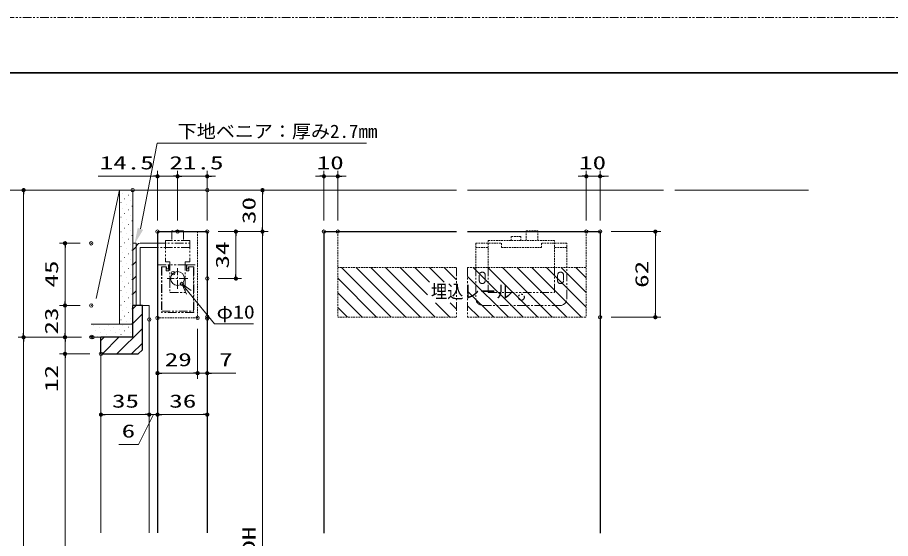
# Model space of a CAD drawing. Units: millimetres, scale not verified. Extents: x -1306 to 1306, y -607 to 607.
# Drawn here: x -873 to -241, y 217 to 594 of the extents above; entities that cross this region are included whole.
import ezdxf
from ezdxf.enums import TextEntityAlignment as Align

# ---------------------------------------------------------------- set-up
doc = ezdxf.new("R2010")
doc.units = ezdxf.units.MM
doc.header["$LTSCALE"] = 5
doc.header["$PDMODE"] = 32
doc.header["$PDSIZE"] = 2.5
for name, pattern in [('USER1', [2.5, 1.25, -0.25, 0.25, -0.25, 0.25, -0.25]), ('USER2', [0.375, 0.25, -0.125]), ('USER3', [2, 1.25, -0.25, 0.25, -0.25])]:
    doc.linetypes.add(name, pattern=pattern)
for name, color, linetype, lineweight in [('0-1_線(黄)', 2, 'Continuous', 15), ('0-3_陰線', 1, 'USER1', 9), ('0-B_点線(水)', 4, 'USER2', 9), ('0-C_中心線', 3, 'USER3', 9), ('0-D_線(白)', 7, 'Continuous', 30), ('1-0_線(水)', 4, 'Continuous', 9), ('1-1_寸法線', 3, 'Continuous', 13), ('1-2_ハッチング', 6, 'Continuous', 9), ('1-4_DEFPOINTS', 7, 'Continuous', 5), ('1-5_0', 3, 'Continuous', 25), ('1-8_図面枠', 7, 'Continuous', 35)]:
    doc.layers.add(name, color=color, linetype=linetype, lineweight=lineweight)
doc.styles.add('ＭＳ ゴシック', font='')
doc.styles.get('ＭＳ ゴシック').set_extended_font_data('MS Gothic')

# ---------------------------------------------------------------- blocks, each defined once
blk = doc.blocks.new('_DOT')
at = {"layer": '1-5_0'}
blk.add_line((-2.5, 0), (-5, 0), dxfattribs=at)
for points in [[(0, 0), (-2.5, 0), (-2.48, 0.313)], [(0, 0), (-2.48, -0.313), (-2.5, 0)], [(0, 0), (-2.48, 0.313), (-2.421, 0.622)], [(0, 0), (-2.421, -0.622), (-2.48, -0.313)], [(0, 0), (-2.421, 0.622), (-2.324, 0.92)], [(0, 0), (-2.324, -0.92), (-2.421, -0.622)], [(0, 0), (-2.324, 0.92), (-2.191, 1.204)], [(0, 0), (-2.191, -1.204), (-2.324, -0.92)], [(0, 0), (-2.191, 1.204), (-2.023, 1.469)], [(0, 0), (-2.023, -1.469), (-2.191, -1.204)], [(0, 0), (-2.023, 1.469), (-1.822, 1.711)], [(0, 0), (-1.822, -1.711), (-2.023, -1.469)], [(0, 0), (-1.822, 1.711), (-1.594, 1.926)], [(0, 0), (-1.594, -1.926), (-1.822, -1.711)], [(0, 0), (-1.594, 1.926), (-1.34, 2.111)], [(0, 0), (-1.34, -2.111), (-1.594, -1.926)], [(0, 0), (-1.34, 2.111), (-1.064, 2.262)], [(0, 0), (-1.064, -2.262), (-1.34, -2.111)], [(0, 0), (-1.064, 2.262), (-0.773, 2.378)], [(0, 0), (-0.773, -2.378), (-1.064, -2.262)], [(0, 0), (-0.773, 2.378), (-0.468, 2.456)], [(0, 0), (-0.468, -2.456), (-0.773, -2.378)], [(0, 0), (-0.468, 2.456), (-0.157, 2.495)], [(0, 0), (-0.157, -2.495), (-0.468, -2.456)], [(0, 0), (-0.157, 2.495), (0.157, 2.495)], [(0, 0), (0.157, -2.495), (-0.157, -2.495)], [(0, 0), (0.157, 2.495), (0.468, 2.456)], [(0, 0), (0.468, 2.456), (0.773, 2.378)], [(0, 0), (0.773, 2.378), (1.064, 2.262)], [(0, 0), (1.064, 2.262), (1.34, 2.111)], [(0, 0), (1.34, 2.111), (1.594, 1.926)], [(0, 0), (1.594, 1.926), (1.822, 1.711)], [(0, 0), (1.822, 1.711), (2.023, 1.469)], [(0, 0), (2.023, 1.469), (2.191, 1.204)], [(0, 0), (2.191, 1.204), (2.324, 0.92)], [(0, 0), (2.324, 0.92), (2.421, 0.622)], [(0, 0), (2.421, 0.622), (2.48, 0.313)], [(0, 0), (2.48, 0.313), (2.5, 0)], [(0, 0), (0.468, -2.456), (0.157, -2.495)], [(0, 0), (0.773, -2.378), (0.468, -2.456)], [(0, 0), (1.064, -2.262), (0.773, -2.378)], [(0, 0), (1.34, -2.111), (1.064, -2.262)], [(0, 0), (1.594, -1.926), (1.34, -2.111)], [(0, 0), (1.822, -1.711), (1.594, -1.926)], [(0, 0), (2.023, -1.469), (1.822, -1.711)], [(0, 0), (2.191, -1.204), (2.023, -1.469)], [(0, 0), (2.324, -0.92), (2.191, -1.204)], [(0, 0), (2.421, -0.622), (2.324, -0.92)], [(0, 0), (2.48, -0.313), (2.421, -0.622)], [(0, 0), (2.5, 0), (2.48, -0.313)]]:
    blk.add_solid(points, dxfattribs=at)
blk = doc.blocks.new('_Open30')
at = {"layer": '1-5_0', "lineweight": 9}
blk.add_line((0, 0), (-5, 0), dxfattribs=at)
blk.add_lwpolyline([(-5, 1.34), (0, 0), (-5, -1.34)], dxfattribs=at)

msp = doc.modelspace()

# ---------------------------------------------------------------- linework, layer by layer
at = {"layer": '0-1_線(黄)'}
for p, q in [((-1235.181, 469.007), (-555.218, 469.007)), ((-799.201, 469.007), (-816.201, 390.674)), ((-799.201, 469.007), (-799.201, 372.007)), ((-789.701, 469.007), (-789.701, 362.507)), ((-547.218, 469.007), (-405.218, 469.007)), ((-397.218, 469.007), (-300.409, 469.007)), ((-787.201, 430.507), (-789.701, 430.507)), ((-787.201, 385.507), (-787.201, 430.507)), ((-784.201, 430.507), (-771.701, 430.507)), ((-787.201, 385.507), (-787.201, 427.507)), ((-819.701, 372.007), (-789.701, 372.007)), ((-819.701, 362.507), (-789.701, 362.507))]:
    msp.add_line(p, q, dxfattribs=at)
msp.add_lwpolyline([(-771.701, 427.507), (-784.201, 427.507), (-784.201, 385.507)], dxfattribs=at)
msp.add_arc((-784.201, 427.507), 3, 90, 180, dxfattribs=at)
at = {"layer": '0-3_陰線', "color": 4}
msp.add_line((387.036, 594), (-1292.964, 594), dxfattribs=at)
at = {"layer": '0-3_陰線'}
for p, q in [((-752.951, 439.507), (-752.951, 432.507)), ((-748.401, 432.507), (-748.401, 417.007)), ((-771.701, 415.007), (-763.801, 415.007)), ((-771.701, 376.507), (-771.701, 415.007)), ((-765.401, 413.507), (-768.701, 413.507)), ((-762.701, 417.007), (-766.001, 417.007)), ((-765.401, 413.507), (-765.401, 410.507)), ((-750.801, 415.007), (-763.601, 415.007)), ((-763.601, 415.007), (-763.601, 410.507)), ((-762.701, 417.007), (-762.701, 395.007)), ((-751.701, 417.007), (-751.701, 395.007)), ((-748.401, 417.007), (-751.701, 417.007)), ((-750.801, 410.507), (-750.801, 415.007)), ((-750.601, 415.007), (-742.701, 415.007)), ((-745.701, 413.507), (-749.001, 413.507)), ((-749.001, 410.507), (-749.001, 413.507)), ((-555.218, 413.007), (-555.218, 377.007)), ((-547.218, 413.007), (-547.218, 377.007)), ((-541.219, 413.007), (-541.219, 390.507)), ((-475.219, 390.507), (-475.219, 413.007)), ((-763.601, 410.507), (-765.401, 410.507)), ((-749.001, 410.507), (-750.801, 410.507)), ((-538.719, 407.507), (-538.719, 403.507)), ((-534.419, 407.507), (-534.419, 403.507)), ((-482.019, 407.507), (-482.019, 403.507)), ((-477.719, 407.507), (-477.719, 403.507)), ((-762.701, 395.007), (-751.701, 395.007)), ((-745.501, 380.507), (-768.901, 380.507)), ((-536.219, 385.507), (-480.219, 385.507))]:
    msp.add_line(p, q, dxfattribs=at)
for points in [[(-752.951, 439.507), (-761.451, 439.507), (-761.451, 432.507)], [(-771.701, 430.507), (-748.401, 430.507), (-748.401, 427.507), (-771.701, 427.507)], [(-748.401, 432.507), (-766.001, 432.507), (-766.001, 417.007)], [(-763.801, 415.007), (-763.801, 412.007), (-765.101, 412.007), (-765.101, 413.507), (-768.901, 413.507), (-768.901, 380.507)], [(-768.701, 413.507), (-768.701, 381.507), (-745.701, 381.507), (-745.701, 413.507)], [(-750.601, 415.007), (-750.601, 412.007), (-749.301, 412.007), (-749.301, 413.507), (-745.501, 413.507), (-745.501, 380.507)], [(-532.219, 413.007), (-532.219, 395.007), (-484.219, 395.007), (-484.219, 413.007)]]:
    msp.add_lwpolyline(points, dxfattribs=at)
msp.add_circle((-508.219, 391.507), 2.15, dxfattribs=at)
for centre, radius, start, end in [((-536.569, 407.507), 2.15, 0, 180), ((-479.869, 407.507), 2.15, 0, 180), ((-536.569, 403.507), 2.15, 180, 0), ((-479.869, 403.507), 2.15, 180, 0), ((-536.219, 390.507), 5, 180, 270), ((-480.219, 390.507), 5, 270, 0)]:
    msp.add_arc(centre, radius, start, end, dxfattribs=at)
at = {"layer": '0-B_点線(水)'}
for p, q in [((-641.217, 439.007), (-641.217, 377.007)), ((-504.719, 439.507), (-504.719, 432.507)), ((-461.219, 439.007), (-461.219, 377.007)), ((-541.219, 430.507), (-522.719, 430.507)), ((-541.219, 430.507), (-541.219, 413.007)), ((-532.219, 432.507), (-484.219, 432.507)), ((-532.219, 432.507), (-532.219, 413.007)), ((-522.719, 427.507), (-522.719, 430.507)), ((-508.519, 435.507), (-508.519, 432.507)), ((-475.219, 430.507), (-493.719, 430.507)), ((-493.719, 427.507), (-493.719, 430.507)), ((-484.219, 413.007), (-484.219, 432.507)), ((-475.219, 413.007), (-475.219, 430.507)), ((-541.219, 427.507), (-532.219, 427.507)), ((-522.719, 427.507), (-493.719, 427.507)), ((-475.219, 427.507), (-484.219, 427.507)), ((-641.217, 413.007), (-555.218, 413.007)), ((-547.218, 413.007), (-461.219, 413.007)), ((-641.217, 377.007), (-555.218, 377.007)), ((-547.218, 377.007), (-461.219, 377.007))]:
    msp.add_line(p, q, dxfattribs=at)
for points in [[(-742.701, 439.007), (-742.701, 376.507), (-771.701, 376.507)], [(-504.719, 439.507), (-496.219, 439.507), (-496.219, 432.507)], [(-508.519, 435.507), (-515.519, 435.507), (-515.519, 432.507)]]:
    msp.add_lwpolyline(points, dxfattribs=at)
at = {"layer": '0-C_中心線'}
for p, q in [((-757.201, 397.571), (-757.201, 412.442)), ((-749.765, 405.007), (-764.636, 405.007))]:
    msp.add_line(p, q, dxfattribs=at)
at = {"layer": '0-D_線(白)'}
for p, q in [((-771.701, 439.007), (-771.701, 220.93)), ((-651.217, 439.007), (-651.217, 352.149)), ((-651.217, 439.007), (-555.218, 439.007)), ((-651.217, 439.007), (-651.217, 220.692)), ((-547.218, 439.007), (-451.219, 439.007)), ((-451.219, 439.007), (-451.219, 220.692)), ((-782.701, 385.507), (-789.701, 385.507)), ((-789.701, 362.507), (-789.701, 385.507)), ((-784.201, 385.507), (-787.201, 385.507)), ((-782.701, 353.507), (-782.701, 385.507)), ((-812.701, 350.507), (-812.701, 362.507)), ((-789.701, 362.507), (-812.701, 362.507)), ((-812.701, 350.507), (-785.701, 350.507)), ((-785.701, 350.507), (-782.701, 353.507)), ((-651.217, 344.149), (-651.217, 220.692))]:
    msp.add_line(p, q, dxfattribs=at)
msp.add_lwpolyline([(-771.701, 439.007), (-735.701, 439.007), (-735.701, 220.93)], dxfattribs=at)
at = {"layer": '1-0_線(水)'}
for p, q in [((-782.701, 385.507), (-777.701, 385.507)), ((-777.701, 385.507), (-777.701, 220.93)), ((-812.701, 350.507), (-812.701, 220.93))]:
    msp.add_line(p, q, dxfattribs=at)
msp.add_circle((-757.201, 405.007), 5, dxfattribs=at)
at = {"layer": '1-1_寸法線'}
for p, q in [((-771.701, 447.007), (-771.701, 483.007)), ((-757.201, 447.007), (-757.201, 483.007)), ((-757.201, 447.007), (-757.201, 483.007)), ((-735.701, 447.007), (-735.701, 483.007)), ((-651.217, 447.007), (-651.217, 483.007)), ((-641.217, 447.007), (-641.217, 483.007)), ((-461.219, 447.007), (-461.219, 483.007)), ((-451.219, 447.007), (-451.219, 483.007)), ((-774.701, 479.007), (-814.748, 479.007)), ((-757.201, 479.007), (-771.701, 479.007)), ((-760.201, 479.007), (-763.201, 479.007)), ((-757.201, 479.007), (-735.701, 479.007)), ((-754.201, 479.007), (-751.201, 479.007)), ((-732.701, 479.007), (-729.701, 479.007)), ((-654.217, 479.007), (-657.217, 479.007)), ((-651.217, 479.007), (-641.217, 479.007)), ((-638.217, 479.007), (-635.217, 479.007)), ((-464.219, 479.007), (-467.219, 479.007)), ((-461.219, 479.007), (-451.219, 479.007)), ((-448.219, 479.007), (-445.219, 479.007)), ((-797.701, 469.007), (-872.701, 469.007)), ((-727.701, 469.007), (-691.701, 469.007)), ((-868.701, 466.007), (-868.701, 365.507)), ((-695.701, 442.007), (-695.701, 466.007)), ((-727.701, 439.007), (-691.701, 439.007)), ((-727.701, 439.007), (-691.701, 439.007)), ((-727.701, 439.007), (-710.951, 439.007)), ((-443.219, 439.007), (-407.219, 439.007)), ((-827.701, 430.507), (-842.701, 430.507)), ((-714.951, 408.007), (-714.951, 436.007)), ((-695.701, 436.007), (-695.701, -3.993)), ((-411.219, 436.007), (-411.219, 380.007)), ((-838.701, 388.507), (-838.701, 427.507)), ((-727.701, 405.007), (-710.951, 405.007)), ((-838.701, 388.507), (-838.701, 391.507)), ((-827.701, 385.507), (-842.701, 385.507)), ((-827.701, 385.507), (-842.701, 385.507)), ((-838.701, 385.507), (-838.701, 362.507)), ((-443.219, 377.007), (-407.219, 377.007)), ((-838.701, 365.507), (-838.701, 368.507)), ((-777.701, 367.392), (-777.701, 302.507)), ((-777.701, 367.392), (-777.701, 302.507)), ((-771.701, 368.507), (-771.701, 332.507)), ((-771.701, 368.507), (-771.701, 302.507)), ((-771.701, 368.507), (-771.701, 302.507)), ((-742.701, 368.507), (-742.701, 332.507)), ((-742.701, 368.507), (-742.701, 332.507)), ((-735.701, 369.327), (-735.701, 332.507)), ((-735.701, 368.021), (-735.701, 302.507)), ((-826.756, 362.507), (-872.701, 362.507)), ((-826.756, 362.507), (-872.701, 362.507)), ((-827.701, 362.507), (-842.701, 362.507)), ((-827.701, 362.507), (-842.701, 362.507)), ((-838.701, 362.507), (-838.701, 350.507)), ((-868.701, 359.507), (-868.701, -7.993)), ((-838.701, 359.507), (-838.701, 356.507)), ((-820.701, 350.507), (-842.701, 350.507)), ((-820.701, 350.507), (-842.701, 350.507)), ((-838.701, 347.507), (-838.701, -7.993)), ((-838.701, 347.507), (-838.701, 321.745)), ((-812.701, 342.507), (-812.701, 302.507)), ((-745.701, 336.507), (-768.701, 336.507)), ((-745.701, 336.507), (-748.701, 336.507)), ((-742.701, 336.507), (-735.701, 336.507)), ((-732.701, 336.507), (-715.034, 336.507)), ((-809.701, 306.507), (-780.701, 306.507)), ((-780.701, 306.507), (-783.701, 306.507)), ((-771.701, 306.507), (-777.701, 306.507)), ((-771.701, 306.507), (-777.701, 306.507)), ((-768.701, 306.507), (-738.701, 306.507)), ((-768.701, 306.507), (-765.701, 306.507))]:
    msp.add_line(p, q, dxfattribs=at)
for points in [[(-620.455, 502.981), (-771.869, 502.981), (-784.083, 441.016)], [(-774.701, 306.507), (-785.599, 284.838), (-799.789, 284.838)]]:
    msp.add_lwpolyline(points, dxfattribs=at)
at = {"layer": '1-1_寸法線', "lineweight": 9}
msp.add_lwpolyline([(-702.298, 372.201), (-730.336, 372.201), (-748.964, 394.949)], dxfattribs=at)
at = {"layer": '1-1_寸法線'}
msp.add_solid([(-788.451, 429.839), (-786.024, 441.774), (-782.142, 440.257)], dxfattribs=at)
at = {"layer": '1-2_ハッチング'}
for p, q in [((-790.209, 467.917), (-790.159, 467.917)), ((-796.838, 466.591), (-796.788, 466.591)), ((-795.512, 462.613), (-795.462, 462.613)), ((-792.86, 465.265), (-792.81, 465.265)), ((-798.163, 459.962), (-798.113, 459.962)), ((-796.838, 455.984), (-796.788, 455.984)), ((-794.186, 458.636), (-794.136, 458.636)), ((-791.534, 461.287), (-791.484, 461.287)), ((-790.209, 457.31), (-790.159, 457.31)), ((-798.163, 449.355), (-798.113, 449.355)), ((-795.512, 452.007), (-795.462, 452.007)), ((-792.86, 454.658), (-792.81, 454.658)), ((-791.534, 450.681), (-791.484, 450.681)), ((-796.838, 445.378), (-796.788, 445.378)), ((-794.186, 448.029), (-794.136, 448.029)), ((-792.86, 444.052), (-792.81, 444.052)), ((-790.209, 446.703), (-790.159, 446.703)), ((-798.163, 438.748), (-798.113, 438.748)), ((-795.512, 441.4), (-795.462, 441.4)), ((-794.186, 437.423), (-794.136, 437.423)), ((-791.534, 440.074), (-791.484, 440.074)), ((-796.838, 434.771), (-796.788, 434.771)), ((-795.512, 430.794), (-795.462, 430.794)), ((-792.86, 433.445), (-792.81, 433.445)), ((-790.209, 436.097), (-790.159, 436.097)), ((-798.163, 428.142), (-798.113, 428.142)), ((-796.838, 424.164), (-796.788, 424.164)), ((-794.186, 426.816), (-794.136, 426.816)), ((-791.534, 429.468), (-791.484, 429.468)), ((-790.209, 425.49), (-790.159, 425.49)), ((-789.701, 425.508), (-787.201, 428.008)), ((-798.163, 417.535), (-798.113, 417.535)), ((-795.512, 420.187), (-795.462, 420.187)), ((-792.86, 422.839), (-792.81, 422.839)), ((-791.534, 418.861), (-791.484, 418.861)), ((-789.701, 414.902), (-787.201, 417.402)), ((-796.838, 413.558), (-796.788, 413.558)), ((-794.186, 416.209), (-794.136, 416.209)), ((-792.86, 412.232), (-792.81, 412.232)), ((-790.209, 414.884), (-790.159, 414.884)), ((-602.423, 377.007), (-638.423, 413.007)), ((-591.817, 377.007), (-627.817, 413.007)), ((-581.21, 377.007), (-617.21, 413.007)), ((-570.603, 377.007), (-606.603, 413.007)), ((-576.221, 393.231), (-595.997, 413.007)), ((-574.706, 402.323), (-585.39, 413.007)), ((-564.099, 402.323), (-574.784, 413.007)), ((-555.218, 404.048), (-564.177, 413.007)), ((-507.041, 377.007), (-543.041, 413.007)), ((-496.434, 377.007), (-532.434, 413.007)), ((-485.828, 377.007), (-521.828, 413.007)), ((-475.221, 377.007), (-511.221, 413.007)), ((-464.615, 377.007), (-500.615, 413.007)), ((-461.219, 384.218), (-490.008, 413.007)), ((-461.219, 394.825), (-479.401, 413.007)), ((-461.219, 405.431), (-468.795, 413.007)), ((-798.163, 406.929), (-798.113, 406.929)), ((-795.512, 409.58), (-795.462, 409.58)), ((-794.186, 405.603), (-794.136, 405.603)), ((-791.534, 408.254), (-791.484, 408.254)), ((-789.701, 404.295), (-787.201, 406.795)), ((-613.03, 377.007), (-641.217, 405.194)), ((-517.648, 377.007), (-547.218, 406.577)), ((-796.838, 402.951), (-796.788, 402.951)), ((-795.512, 398.974), (-795.462, 398.974)), ((-792.86, 401.625), (-792.81, 401.625)), ((-790.209, 404.277), (-790.159, 404.277)), ((-798.163, 396.322), (-798.113, 396.322)), ((-796.838, 392.345), (-796.788, 392.345)), ((-794.186, 394.996), (-794.136, 394.996)), ((-791.534, 397.648), (-791.484, 397.648)), ((-790.209, 393.67), (-790.159, 393.67)), ((-789.701, 393.688), (-787.201, 396.188)), ((-623.636, 377.007), (-641.217, 394.587)), ((-528.254, 377.007), (-547.218, 395.971)), ((-798.163, 385.715), (-798.113, 385.715)), ((-795.512, 388.367), (-795.462, 388.367)), ((-792.86, 391.019), (-792.81, 391.019)), ((-791.534, 387.041), (-791.484, 387.041)), ((-559.997, 377.007), (-570.313, 387.323)), ((-555.218, 382.835), (-559.706, 387.323)), ((-796.838, 381.738), (-796.788, 381.738)), ((-794.186, 384.39), (-794.136, 384.39)), ((-792.86, 380.412), (-792.81, 380.412)), ((-790.209, 383.064), (-790.159, 383.064)), ((-789.701, 383.082), (-787.275, 385.507)), ((-789.701, 372.475), (-782.701, 379.475)), ((-787.275, 385.507), (-787.201, 385.582)), ((-634.243, 377.007), (-641.217, 383.981)), ((-538.861, 377.007), (-547.218, 385.364)), ((-798.163, 375.109), (-798.113, 375.109)), ((-795.512, 377.76), (-795.462, 377.76)), ((-794.186, 373.783), (-794.136, 373.783)), ((-791.534, 376.435), (-791.484, 376.435)), ((-818.051, 371.131), (-818.001, 371.131)), ((-816.725, 367.154), (-816.675, 367.154)), ((-814.073, 369.806), (-814.023, 369.806)), ((-810.096, 368.48), (-810.046, 368.48)), ((-807.444, 371.131), (-807.394, 371.131)), ((-806.118, 367.154), (-806.068, 367.154)), ((-803.467, 369.806), (-803.417, 369.806)), ((-801.062, 350.507), (-782.701, 368.869)), ((-799.489, 368.48), (-799.439, 368.48)), ((-796.838, 371.131), (-796.788, 371.131)), ((-795.512, 367.154), (-795.462, 367.154)), ((-792.86, 369.806), (-792.81, 369.806)), ((-790.209, 372.457), (-790.159, 372.457)), ((-819.377, 364.502), (-819.327, 364.502)), ((-815.399, 363.176), (-815.349, 363.176)), ((-812.748, 365.828), (-812.698, 365.828)), ((-812.701, 360.082), (-810.275, 362.507)), ((-811.669, 350.507), (-799.669, 362.507)), ((-808.77, 364.502), (-808.72, 364.502)), ((-804.793, 363.176), (-804.743, 363.176)), ((-802.141, 365.828), (-802.091, 365.828)), ((-798.163, 364.502), (-798.113, 364.502)), ((-794.186, 363.176), (-794.136, 363.176)), ((-791.534, 365.828), (-791.484, 365.828)), ((-790.456, 350.507), (-782.701, 358.262))]:
    msp.add_line(p, q, dxfattribs=at)
at = {"layer": '1-4_DEFPOINTS'}
for p in [(-771.701, 479.007), (-735.701, 479.007), (-641.217, 479.007), (-451.219, 479.007), (-789.701, 469.007), (-735.701, 469.007), (-695.701, 469.007), (-771.701, 439.007), (-757.201, 439.007), (-735.701, 439.007), (-735.701, 439.007), (-714.951, 439.007), (-651.217, 439.007), (-641.217, 439.007), (-461.219, 439.007), (-451.219, 439.007), (-451.219, 439.007), (-838.701, 430.507), (-819.701, 430.507), (-760.368, 408.875), (-735.701, 405.007), (-754.033, 401.138), (-819.701, 385.507), (-777.701, 375.392), (-771.701, 376.507), (-771.701, 376.507), (-742.701, 376.507), (-735.701, 377.327), (-735.701, 376.021), (-451.219, 377.007), (-411.219, 377.007), (-868.701, 362.507), (-838.701, 362.507), (-819.701, 362.507), (-818.756, 362.507), (-838.701, 350.507), (-812.701, 350.507), (-812.701, 350.507), (-771.701, 336.507), (-742.701, 336.507), (-777.701, 306.507), (-771.701, 306.507), (-735.701, 306.507)]:
    msp.add_point(p, dxfattribs=at)
at = {"layer": '1-8_図面枠'}
msp.add_lwpolyline([(-1252.964, -554), (347.036, -554), (347.036, 554), (-1252.964, 554)], close=True, dxfattribs=at)

# ---------------------------------------------------------------- block references
at = {"layer": '1-1_寸法線', "xscale": 0.6, "yscale": 0.6}
for p in [(-771.701, 479.007), (-757.201, 479.007), (-651.217, 479.007), (-461.219, 479.007), (-742.701, 336.507), (-742.701, 336.507), (-777.701, 306.507), (-777.701, 306.507), (-735.701, 306.507)]:
    msp.add_blockref('_DOT', p, dxfattribs=at)
at = {"layer": '1-1_寸法線'}
for name, p, xscale, yscale, rotation in [('_DOT', (-757.201, 479.007), 0.6, 0.6, 180), ('_DOT', (-735.701, 479.007), 0.6, 0.6, 180), ('_DOT', (-641.217, 479.007), 0.6, 0.6, 180), ('_DOT', (-451.219, 479.007), 0.6, 0.6, 180), ('_DOT', (-868.701, 469.007), 0.6, 0.6, 90), ('_DOT', (-695.701, 469.007), 0.6, 0.6, 90), ('_DOT', (-714.951, 439.007), 0.6, 0.6, 90), ('_DOT', (-695.701, 439.007), 0.6, 0.6, 270), ('_DOT', (-695.701, 439.007), 0.6, 0.6, 90), ('_DOT', (-411.219, 439.007), 0.6, 0.6, 90), ('_DOT', (-838.701, 430.507), 0.6, 0.6, 90), ('_DOT', (-714.951, 405.007), 0.6, 0.6, 270), ('_Open30', (-754.033, 401.138), 1.6, 1.6, 129.31389), ('_DOT', (-838.701, 385.507), 0.6, 0.6, 270), ('_DOT', (-838.701, 385.507), 0.6, 0.6, 270), ('_DOT', (-411.219, 377.007), 0.6, 0.6, 270), ('_DOT', (-868.701, 362.507), 0.6, 0.6, 270), ('_DOT', (-868.701, 362.507), 0.6, 0.6, 90), ('_DOT', (-838.701, 362.507), 0.6, 0.6, 270), ('_DOT', (-838.701, 362.507), 0.6, 0.6, 90), ('_DOT', (-838.701, 350.507), 0.6, 0.6, 90), ('_DOT', (-838.701, 350.507), 0.6, 0.6, 90), ('_DOT', (-771.701, 336.507), 0.6, 0.6, 180), ('_DOT', (-735.701, 336.507), 0.6, 0.6, 180), ('_DOT', (-812.701, 306.507), 0.6, 0.6, 180), ('_DOT', (-771.701, 306.507), 0.6, 0.6, 180), ('_DOT', (-771.701, 306.507), 0.6, 0.6, 180)]:
    msp.add_blockref(name, p, dxfattribs=dict(at, xscale=xscale, yscale=yscale, rotation=rotation))

# ---------------------------------------------------------------- texts
at = {"layer": '1-1_寸法線', "style": 'ＭＳ ゴシック'}
for s, height, width, p in [('下地ベニア：厚み2.7mm', 9.621, 1.05, (-757.069, 503.931)), ('14.5', 9.604, 1.5, (-813.605, 481.156)), ('21.5', 9.604, 1.5, (-763.117, 481.156)), ('10', 9.604, 1.5, (-656.455, 481.156)), ('10', 9.604, 1.5, (-466.457, 481.156)), ('埋込レール', 9.604, 0.9, (-573.721, 387.972)), ('φ10', 9.621, 1.2, (-728.964, 373.15)), ('29', 9.604, 1.5, (-766.486, 338.656)), ('7', 9.604, 1.5, (-727.129, 338.656)), ('35', 9.604, 1.5, (-804.724, 308.656)), ('36', 9.604, 1.5, (-763.224, 308.656)), ('6', 9.604, 1.5, (-797.694, 286.987))]:
    msp.add_text(s, height=height, dxfattribs=dict(at, width=width)).set_placement(p, align=Align.BOTTOM_LEFT)
at = {"layer": '1-1_寸法線', "style": 'ＭＳ ゴシック', "width": 1.5}
for s, p in [('30', (-697.85, 444.483)), ('34', (-717.1, 412.245)), ('45', (-840.85, 398.483)), ('62', (-413.369, 398.245)), ('23', (-840.85, 364.483)), ('12', (-840.85, 322.888)), ('DH', (-697.85, 205.769))]:
    msp.add_text(s, height=9.604, rotation=90, dxfattribs=at).set_placement(p, align=Align.BOTTOM_LEFT)

doc.saveas('drawing.dxf')
